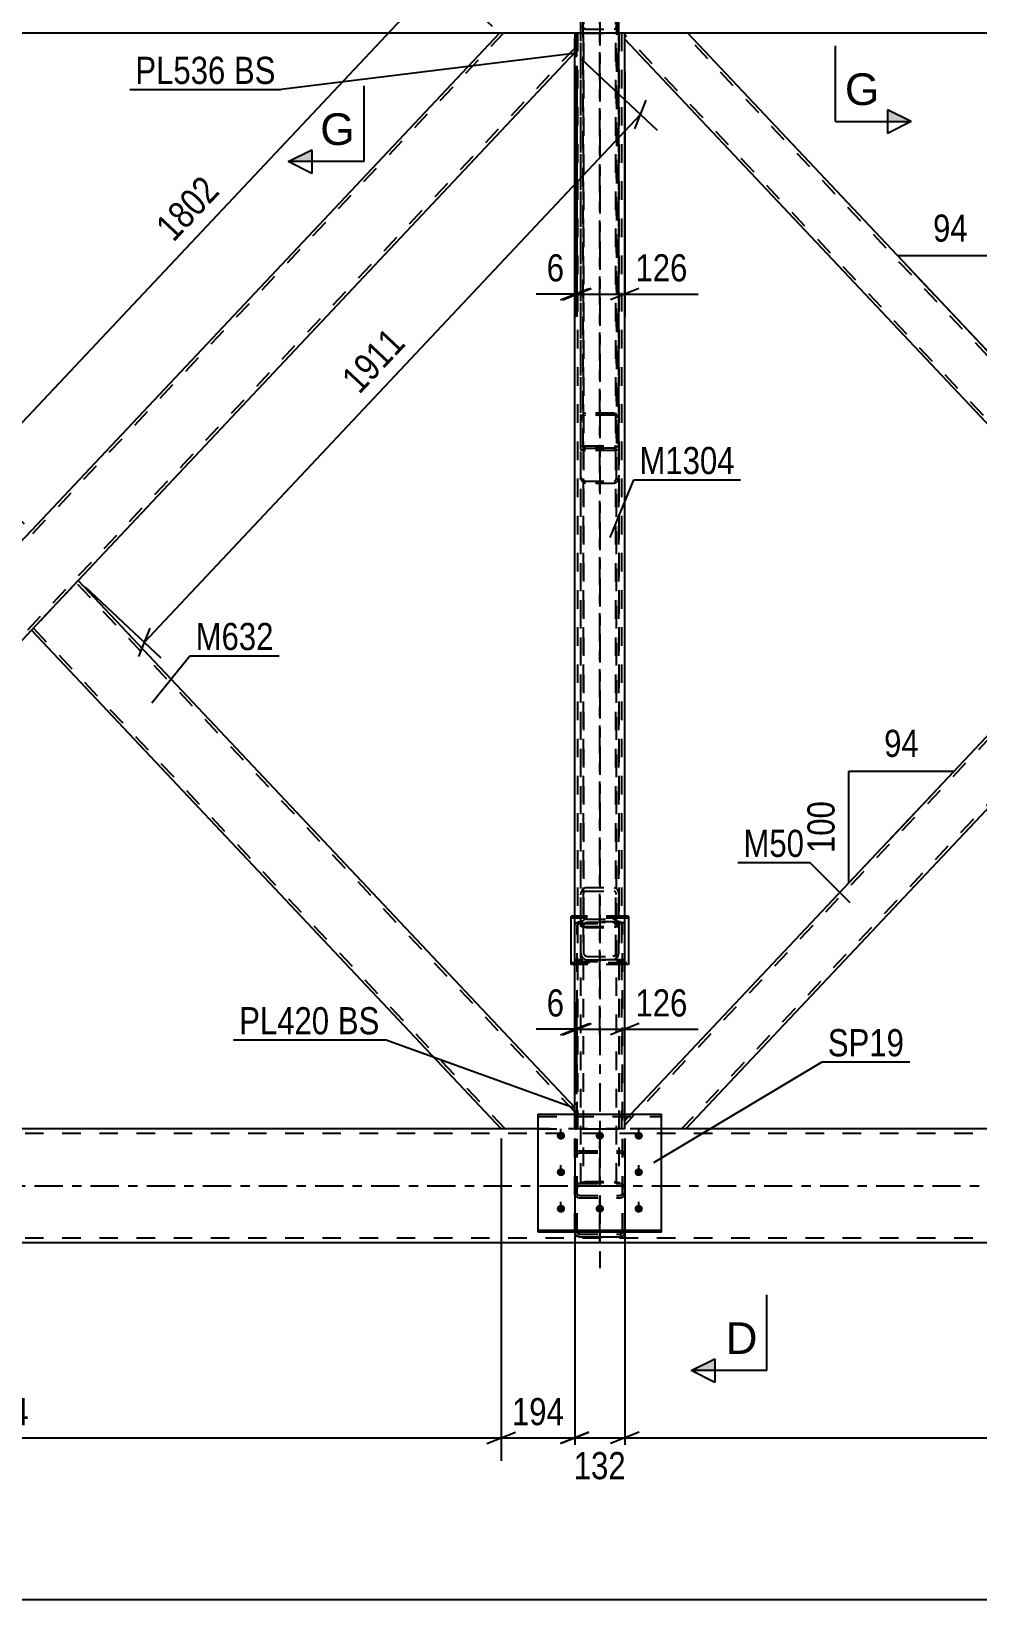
# Model space of a CAD drawing. Header units: millimetres. Extents: x -136 to 1053, y -541 to 300.
# Drawn here: x 83.3 to 183.1, y -171.3 to -5.8 of the extents above; entities that cross this region are included whole.
import ezdxf

# ---------------------------------------------------------------- set-up
doc = ezdxf.new("R2010")
doc.units = ezdxf.units.MM
doc.linetypes.add('DXK_LINE_DOT2', pattern=[3.9198, 1.9599, -1.9599])
doc.linetypes.add('DXK_LINE_DOT3', pattern=[5.9187, 2.979, -0.9799, 0.9799, -0.9799])
doc.styles.add('Arial', font='arial.ttf', dxfattribs={"height": 0.2})
doc.styles.add('Arial Narrow', font='ARIALN.TTF', dxfattribs={"height": 0.2})

# ---------------------------------------------------------------- blocks, each defined once
blk = doc.blocks.new('Part-335479020-4034 - 3964')
at = {"color": 7, "linetype": 'DXK_LINE_DOT2'}
for p, q in [((254.36, -6), (145.84, -121.2)), ((260.56, -6.19), (151.84, -121.6)), ((260.56, -6), (253.92, -6)), ((203.2, -59.84), (199.57, -63.69)), ((206.83, -63.69), (203.2, -67.54)), ((145.84, -120.74), (146.48, -120.06)), ((145.84, -121.6), (145.84, -120.74)), ((152.28, -121.6), (145.84, -121.6))]:
    blk.add_line(p, q, dxfattribs=at)
at = {"color": 2, "linetype": 'Continuous'}
for p, q in [((253.92, -6), (203.2, -59.84)), ((260.56, -6.65), (260.56, -6)), ((260.56, -6.65), (206.83, -63.69)), ((199.57, -63.69), (146.48, -120.06)), ((203.2, -67.54), (152.28, -121.6))]:
    blk.add_line(p, q, dxfattribs=at)
blk = doc.blocks.new('Part-335479020-4039 - 3964')
at = {"color": 7, "linetype": 'DXK_LINE_DOT2'}
for p, q in [((145.84, -6), (140.56, -6)), ((140.56, -8.46), (140.56, -6)), ((140.88, -121.6), (140.88, -6)), ((145.52, -121.6), (145.52, -6)), ((145.84, -6.65), (145.84, -6)), ((140.56, -121.6), (140.56, -118.94)), ((145.84, -121.6), (145.84, -120.06)), ((145.84, -121.6), (140.56, -121.6))]:
    blk.add_line(p, q, dxfattribs=at)
at = {"color": 2, "linetype": 'Continuous'}
for p, q in [((145.84, -120.06), (145.84, -6.65)), ((140.56, -118.94), (140.56, -8.46))]:
    blk.add_line(p, q, dxfattribs=at)
blk = doc.blocks.new('Part-335479020-4019 - 3964')
at = {"color": 2, "linetype": 'Continuous'}
for p, q in [((145.84, -6.65), (145.84, -6)), ((203.2, -59.84), (152.48, -6)), ((199.57, -63.69), (145.84, -6.65)), ((202.76, -60.31), (199.57, -63.69)), ((203.2, -59.84), (202.76, -60.31))]:
    blk.add_line(p, q, dxfattribs=at)
at = {"color": 7, "linetype": 'DXK_LINE_DOT2'}
for p, q in [((152.48, -6), (145.84, -6)), ((199.79, -63.46), (145.84, -6.19)), ((202.98, -60.08), (152.04, -6)), ((203.17, -59.88), (202.76, -60.31)), ((199.79, -63.46), (199.81, -63.44))]:
    blk.add_line(p, q, dxfattribs=at)
blk = doc.blocks.new('Part-335479020-4455 - 3964')
at = {"color": 7, "linetype": 'DXK_LINE_DOT3'}
blk.add_line((143.21, 37.11), (143.21, -136.29), dxfattribs=at)
at = {"color": 7, "linetype": 'DXK_LINE_DOT2'}
for p, q in [((141.21, -127.17), (141.21, 29.31)), ((141.45, 29.31), (141.45, -127.17)), ((144.97, -127.17), (144.97, 29.31)), ((145.21, 29.31), (145.21, -127.17)), ((141.21, -121.66), (141.25, -121.63)), ((141.25, -121.63), (141.33, -121.6)), ((141.33, -121.6), (145.09, -121.6)), ((141.47, -121.64), (141.45, -121.66)), ((141.52, -121.63), (141.47, -121.64)), ((141.6, -121.62), (141.52, -121.63)), ((141.69, -121.61), (141.6, -121.62)), ((144.73, -121.61), (141.69, -121.61)), ((144.82, -121.62), (144.73, -121.61)), ((144.9, -121.63), (144.82, -121.62)), ((144.95, -121.64), (144.9, -121.63)), ((144.97, -121.66), (144.95, -121.64)), ((145.09, -121.6), (145.17, -121.63)), ((145.21, -121.66), (145.17, -121.63)), ((141.21, -127.17), (141.23, -127.35)), ((141.23, -127.35), (141.25, -127.3)), ((141.23, -127.35), (141.47, -127.35)), ((141.25, -127.3), (141.35, -127.23)), ((141.35, -127.23), (141.51, -127.17)), ((141.45, -127.17), (141.47, -127.35)), ((141.52, -127.31), (141.47, -127.35)), ((141.47, -127.35), (141.47, -127.35)), ((141.51, -127.17), (141.69, -127.16)), ((141.6, -127.28), (141.52, -127.31)), ((141.69, -127.27), (141.6, -127.28)), ((141.69, -127.16), (144.73, -127.16)), ((141.69, -127.27), (144.73, -127.27)), ((144.73, -127.16), (144.91, -127.17)), ((144.82, -127.28), (144.73, -127.27)), ((144.9, -127.31), (144.82, -127.28)), ((144.95, -127.35), (144.9, -127.31)), ((144.91, -127.17), (145.07, -127.23)), ((144.97, -127.17), (144.95, -127.35)), ((144.95, -127.35), (145.19, -127.35)), ((144.95, -127.35), (144.95, -127.35)), ((145.07, -127.23), (145.17, -127.3)), ((145.17, -127.3), (145.19, -127.35)), ((145.21, -127.17), (145.19, -127.35))]:
    blk.add_line(p, q, dxfattribs=at)
blk = doc.blocks.new('Part-335479020-4069 - 3964')
at = {"color": 7, "linetype": 'DXK_LINE_DOT2'}
for p, q in [((133.06, -6), (25.84, -120.01)), ((132.62, -6), (132.64, -6)), ((132.64, -6), (132.62, -6)), ((140.56, -6), (140.56, -8.06)), ((140.56, -7.59), (33.35, -121.6)), ((83.25, -58.49), (78.31, -63.75)), ((88.19, -63.75), (83.25, -69)), ((25.84, -121.6), (25.84, -119.54)), ((33.24, -121.6), (32.91, -121.6)), ((33.53, -121.6), (33.35, -121.6)), ((33.76, -121.6), (33.78, -121.6)), ((33.78, -121.6), (33.76, -121.6))]:
    blk.add_line(p, q, dxfattribs=at)
at = {"color": 2, "linetype": 'Continuous'}
for p, q in [((132.62, -6), (83.25, -58.49)), ((140.56, -6), (132.64, -6)), ((140.56, -8.06), (88.19, -63.75)), ((78.31, -63.75), (25.84, -119.54)), ((83.25, -69), (33.78, -121.6)), ((32.91, -121.6), (25.84, -121.6)), ((33.53, -121.6), (32.91, -121.6)), ((33.76, -121.6), (33.53, -121.6))]:
    blk.add_line(p, q, dxfattribs=at)
blk = doc.blocks.new('Part-335479020-4194 - 3964')
at = {"color": 2, "linetype": 'Continuous'}
for p, q in [((83.25, -69), (88.19, -63.75)), ((140.56, -119.34), (88.19, -63.75)), ((83.25, -69), (132.8, -121.6)), ((136.71, -121.6), (132.82, -121.6))]:
    blk.add_line(p, q, dxfattribs=at)
at = {"color": 7, "linetype": 'DXK_LINE_DOT2'}
for p, q in [((140.56, -119.8), (87.97, -63.98)), ((83.47, -68.77), (83.49, -68.75)), ((133.24, -121.6), (83.47, -68.77)), ((140.56, -121.6), (140.56, -119.34)), ((132.8, -121.6), (132.82, -121.6)), ((132.82, -121.6), (132.8, -121.6)), ((136.71, -121.6), (140.56, -121.6))]:
    blk.add_line(p, q, dxfattribs=at)
blk = doc.blocks.new('Part-335479020-4228 - 3964')
at = {"color": 7, "linetype": 'DXK_LINE_DOT2'}
for p, q in [((140.71, -124.04), (140.61, -124.18)), ((140.87, -123.94), (140.71, -124.04)), ((141.05, -123.91), (140.87, -123.94)), ((141.05, -123.91), (145.37, -123.91)), ((145.55, -123.94), (145.37, -123.91)), ((145.71, -124.04), (145.55, -123.94)), ((145.81, -124.18), (145.71, -124.04)), ((140.61, -124.18), (140.57, -124.36)), ((140.57, -132.46), (140.57, -124.36)), ((140.81, -124.36), (140.83, -124.27)), ((140.81, -132.46), (140.81, -124.36)), ((140.83, -124.27), (140.88, -124.2)), ((140.88, -124.2), (140.96, -124.15)), ((140.96, -124.15), (141.05, -124.13)), ((141.05, -124.13), (145.37, -124.13)), ((145.37, -124.13), (145.46, -124.15)), ((145.46, -124.15), (145.54, -124.2)), ((145.54, -124.2), (145.59, -124.27)), ((145.59, -124.27), (145.61, -124.36)), ((145.61, -132.46), (145.61, -124.36)), ((145.85, -124.36), (145.81, -124.18)), ((145.85, -132.46), (145.85, -124.36)), ((140.87, -127.39), (141.05, -127.35)), ((141.05, -127.35), (145.37, -127.35)), ((145.37, -127.35), (145.55, -127.39)), ((140.57, -127.86), (140.61, -127.67)), ((140.57, -128.42), (140.61, -128.59)), ((140.61, -128.59), (140.71, -128.74)), ((140.71, -128.74), (140.87, -128.83)), ((140.83, -127.77), (140.81, -127.86)), ((140.83, -128.5), (140.81, -128.42)), ((140.88, -127.68), (140.83, -127.77)), ((140.88, -128.58), (140.83, -128.5)), ((140.87, -128.83), (141.05, -128.87)), ((140.96, -127.63), (140.88, -127.68)), ((140.96, -128.63), (140.88, -128.58)), ((141.05, -127.61), (140.96, -127.63)), ((141.05, -128.64), (140.96, -128.63)), ((141.05, -127.61), (145.37, -127.61)), ((141.05, -128.64), (145.37, -128.64)), ((141.05, -128.87), (145.37, -128.87)), ((145.46, -127.63), (145.37, -127.61)), ((145.46, -128.63), (145.37, -128.64)), ((145.37, -128.87), (145.55, -128.83)), ((145.54, -127.68), (145.46, -127.63)), ((145.54, -128.58), (145.46, -128.63)), ((145.59, -127.77), (145.54, -127.68)), ((145.59, -128.5), (145.54, -128.58)), ((145.55, -128.83), (145.71, -128.74)), ((145.61, -127.86), (145.59, -127.77)), ((145.61, -128.42), (145.59, -128.5)), ((145.71, -128.74), (145.81, -128.59)), ((145.81, -127.67), (145.85, -127.86)), ((145.81, -128.59), (145.85, -128.42)), ((140.58, -132.5), (140.57, -132.46)), ((140.81, -132.46), (140.83, -132.56)), ((140.83, -132.56), (140.88, -132.64)), ((140.88, -132.64), (140.96, -132.7)), ((140.96, -132.7), (141.05, -132.72)), ((141.05, -132.72), (145.37, -132.72)), ((145.37, -132.72), (145.46, -132.7)), ((145.46, -132.7), (145.54, -132.64)), ((145.54, -132.64), (145.59, -132.56)), ((145.59, -132.56), (145.61, -132.46)), ((145.85, -132.46), (145.84, -132.5))]:
    blk.add_line(p, q, dxfattribs=at)
at = {"color": 7, "linetype": 'DXK_LINE_DOT3'}
blk.add_line((143.21, -133.58), (143.21, -122.97), dxfattribs=at)
at = {"color": 2, "linetype": 'Continuous'}
for p, q in [((140.61, -132.66), (140.58, -132.5)), ((141.05, -132.97), (140.87, -132.93)), ((141.05, -132.97), (145.37, -132.97)), ((145.55, -132.93), (145.37, -132.97)), ((145.84, -132.5), (145.81, -132.66))]:
    blk.add_line(p, q, dxfattribs=at)
at = {"color": 7, "linetype": 'DXK_LINE_DOT2'}
for centre, start, end in [((141.07, -127.84), 114.32, 159.2417), ((145.35, -127.84), 20.7583, 65.68)]:
    blk.add_arc(centre, 0.496, start, end, dxfattribs=at)
at = {"color": 2, "linetype": 'Continuous'}
for centre, start, end in [((141.07, -132.48), 200.7583, 245.68), ((145.35, -132.48), 294.32, 339.2417)]:
    blk.add_arc(centre, 0.496, start, end, dxfattribs=at)
blk = doc.blocks.new('Part-335479020-4246 - 3964')
at = {"color": 7, "linetype": 'DXK_LINE_DOT2'}
for p, q in [((140.57, -100.13), (140.61, -99.99)), ((140.57, -132.46), (140.57, -100.13)), ((140.61, -99.99), (140.71, -99.86)), ((140.71, -99.86), (140.87, -99.78)), ((140.83, -100.06), (140.81, -100.13)), ((140.81, -132.46), (140.81, -100.13)), ((140.88, -100), (140.83, -100.06)), ((140.87, -99.78), (140.9, -99.77)), ((140.96, -99.96), (140.88, -100)), ((140.9, -99.77), (141.05, -99.75)), ((141.05, -99.94), (140.96, -99.96)), ((145.37, -99.75), (141.05, -99.75)), ((141.05, -99.94), (145.37, -99.94)), ((145.37, -99.75), (145.55, -99.78)), ((145.46, -99.96), (145.37, -99.94)), ((145.54, -100), (145.46, -99.96)), ((145.59, -100.06), (145.54, -100)), ((145.55, -99.78), (145.71, -99.86)), ((145.61, -100.13), (145.59, -100.06)), ((145.61, -132.46), (145.61, -100.13)), ((145.79, -99.96), (145.71, -99.86)), ((145.81, -99.99), (145.79, -99.96)), ((145.84, -100.09), (145.81, -99.99)), ((140.61, -103.71), (140.57, -103.57)), ((140.71, -103.84), (140.61, -103.71)), ((140.87, -103.92), (140.71, -103.84)), ((140.81, -103.57), (140.83, -103.64)), ((140.83, -103.64), (140.88, -103.7)), ((141.05, -103.95), (140.87, -103.92)), ((140.88, -103.7), (140.96, -103.74)), ((140.96, -103.74), (141.05, -103.76)), ((145.37, -103.76), (141.05, -103.76)), ((141.05, -103.95), (145.37, -103.95)), ((145.37, -103.76), (145.46, -103.74)), ((145.55, -103.92), (145.37, -103.95)), ((145.46, -103.74), (145.54, -103.7)), ((145.54, -103.7), (145.59, -103.64)), ((145.71, -103.84), (145.55, -103.92)), ((145.59, -103.64), (145.61, -103.57)), ((145.81, -103.71), (145.71, -103.84)), ((145.85, -103.57), (145.81, -103.71)), ((145.85, -121.23), (145.85, -120.06)), ((145.85, -132.46), (145.85, -120.06)), ((140.96, -127.37), (140.87, -127.39)), ((141.05, -127.35), (140.96, -127.37)), ((141.05, -127.35), (145.37, -127.35)), ((145.54, -127.39), (145.37, -127.35)), ((140.61, -127.67), (140.57, -127.86)), ((140.81, -127.86), (140.83, -127.77)), ((140.83, -127.77), (140.88, -127.68)), ((140.88, -127.68), (140.96, -127.63)), ((140.96, -127.63), (141.05, -127.61)), ((141.05, -127.61), (145.37, -127.61)), ((145.37, -127.61), (145.46, -127.63)), ((145.46, -127.63), (145.54, -127.68)), ((145.55, -127.39), (145.54, -127.39)), ((145.54, -127.68), (145.59, -127.77)), ((145.59, -127.77), (145.61, -127.86)), ((145.85, -127.86), (145.81, -127.67)), ((140.57, -132.46), (140.61, -132.66)), ((140.83, -132.56), (140.81, -132.46)), ((140.88, -132.64), (140.83, -132.56)), ((140.87, -132.93), (141.05, -132.97)), ((140.96, -132.7), (140.88, -132.64)), ((141.05, -132.72), (140.96, -132.7)), ((141.05, -132.72), (145.37, -132.72)), ((141.05, -132.97), (145.37, -132.97)), ((145.46, -132.7), (145.37, -132.72)), ((145.37, -132.97), (145.55, -132.93)), ((145.54, -132.64), (145.46, -132.7)), ((145.59, -132.56), (145.54, -132.64)), ((145.61, -132.46), (145.59, -132.56)), ((145.81, -132.66), (145.85, -132.46))]:
    blk.add_line(p, q, dxfattribs=at)
at = {"color": 2, "linetype": 'Continuous'}
for p, q in [((145.85, -100.13), (145.84, -100.09)), ((145.85, -120.06), (145.85, -100.13))]:
    blk.add_line(p, q, dxfattribs=at)
at = {"color": 7, "linetype": 'DXK_LINE_DOT2'}
for centre, start, end in [((141.07, -127.84), 114.32, 159.2417), ((145.35, -127.84), 20.7583, 65.68), ((141.07, -132.48), 200.7583, 245.68), ((145.35, -132.48), 294.32, 339.2417)]:
    blk.add_arc(centre, 0.496, start, end, dxfattribs=at)
blk = doc.blocks.new('Part-335479020-4304 - 3964')
at = {"color": 2, "linetype": 'Continuous'}
for p, q in [((132.64, -6), (33.78, -6)), ((637.7, -6), (140.8, -6))]:
    blk.add_line(p, q, dxfattribs=at)
at = {"color": 7, "linetype": 'DXK_LINE_DOT2'}
blk.add_line((140.8, -6), (132.64, -6), dxfattribs=at)
blk = doc.blocks.new('Part-335479020-4309 - 3964')
at = {"color": 7, "linetype": 'DXK_LINE_DOT2'}
for p, q in [((590.2, -122.08), (12.56, -122.08)), ((149.71, -121.6), (132.82, -121.6)), ((590.2, -133.12), (12.56, -133.12))]:
    blk.add_line(p, q, dxfattribs=at)
at = {"color": 2, "linetype": 'Continuous'}
for p, q in [((132.82, -121.6), (33.76, -121.6)), ((376.71, -121.6), (149.71, -121.6)), ((585.4, -133.6), (12.56, -133.6))]:
    blk.add_line(p, q, dxfattribs=at)
at = {"color": 7, "linetype": 'DXK_LINE_DOT3'}
blk.add_line((12.56, -127.6), (590.2, -127.6), dxfattribs=at)
blk = doc.blocks.new('Part-335479020-4324 - 3964')
at = {"color": 7, "linetype": 'DXK_LINE_DOT2'}
for p, q in [((140.56, -121.6), (140.56, -118.94)), ((140.8, -118.94), (140.56, -118.94)), ((140.8, -121.6), (140.8, -118.94)), ((140.8, -121.6), (140.56, -121.6))]:
    blk.add_line(p, q, dxfattribs=at)
blk = doc.blocks.new('Part-335479020-4329 - 3964')
at = {"color": 2, "linetype": 'Continuous'}
for p, q in [((140.56, -118.94), (140.8, -118.94)), ((140.56, -120.06), (140.56, -118.94)), ((140.8, -118.94), (140.8, -120.06))]:
    blk.add_line(p, q, dxfattribs=at)
at = {"color": 7, "linetype": 'DXK_LINE_DOT2'}
for p, q in [((140.56, -121.6), (140.56, -120.06)), ((140.8, -121.6), (140.8, -120.06)), ((140.56, -121.6), (140.8, -121.6))]:
    blk.add_line(p, q, dxfattribs=at)
blk = doc.blocks.new('Part-335479020-4334 - 3964')
at = {"color": 7, "linetype": 'DXK_LINE_DOT2'}
for p, q in [((140.56, -6), (140.8, -6)), ((140.56, -6), (140.56, -8.46)), ((140.8, -6), (140.8, -8.46)), ((140.56, -8.46), (140.8, -8.46))]:
    blk.add_line(p, q, dxfattribs=at)
blk = doc.blocks.new('Part-335479020-4345 - 3964')
at = {"color": 2, "linetype": 'Continuous'}
for p, q in [((140.17, -104.27), (140.17, -99.16)), ((140.56, -99.16), (140.17, -99.16)), ((146.25, -99.16), (145.84, -99.16)), ((146.25, -99.16), (146.25, -104.27)), ((140.56, -99.38), (140.17, -99.38)), ((146.25, -99.38), (145.84, -99.38)), ((140.56, -104.27), (140.17, -104.27)), ((146.25, -104.27), (145.85, -104.27))]:
    blk.add_line(p, q, dxfattribs=at)
at = {"color": 7, "linetype": 'DXK_LINE_DOT2'}
for p, q in [((145.84, -99.16), (140.56, -99.16)), ((145.84, -99.38), (140.56, -99.38)), ((140.17, -104.05), (146.25, -104.05)), ((145.85, -104.27), (140.56, -104.27))]:
    blk.add_line(p, q, dxfattribs=at)
blk = doc.blocks.new('Part-335479020-4350 - 3964')
at = {"color": 2, "linetype": 'Continuous'}
for p, q in [((136.71, -120.06), (149.71, -120.06)), ((136.71, -132.5), (136.71, -120.06)), ((149.71, -132.5), (149.71, -120.06)), ((136.71, -132.28), (149.71, -132.28)), ((149.71, -132.5), (136.71, -132.5))]:
    blk.add_line(p, q, dxfattribs=at)
at = {"color": 7, "linetype": 'DXK_LINE_DOT2'}
blk.add_line((136.71, -120.28), (149.71, -120.28), dxfattribs=at)
blk = doc.blocks.new('Part-335479020-4361 - 3964')
at = {"color": 2, "linetype": 'Continuous'}
for p, q in [((140.8, -6), (140.56, -6)), ((140.56, -6), (140.56, -8.46)), ((140.8, -8.46), (140.8, -6)), ((140.56, -8.46), (140.8, -8.46))]:
    blk.add_line(p, q, dxfattribs=at)
blk = doc.blocks.new('Bolt-335479020-4441 - 3964')
at = {"linetype": 'Continuous'}
for points in [[(139.11, -122.73), (139.02, -122.72), (138.93, -122.69), (138.85, -122.65), (138.78, -122.59), (138.73, -122.52), (138.69, -122.44), (138.67, -122.36), (138.67, -122.27), (138.69, -122.19), (138.73, -122.11), (138.78, -122.04), (138.85, -121.98), (138.93, -121.94), (139.02, -121.91), (139.11, -121.9), (139.2, -121.91), (139.29, -121.94), (139.37, -121.98), (139.44, -122.04), (139.49, -122.11), (139.53, -122.19), (139.55, -122.27), (139.55, -122.36), (139.53, -122.44), (139.49, -122.52), (139.44, -122.59), (139.37, -122.65), (139.29, -122.69), (139.2, -122.72)], [(143.21, -122.73), (143.12, -122.72), (143.03, -122.69), (142.95, -122.65), (142.88, -122.59), (142.83, -122.52), (142.79, -122.44), (142.77, -122.36), (142.77, -122.27), (142.79, -122.19), (142.83, -122.11), (142.88, -122.04), (142.95, -121.98), (143.03, -121.94), (143.12, -121.91), (143.21, -121.9), (143.3, -121.91), (143.39, -121.94), (143.47, -121.98), (143.54, -122.04), (143.59, -122.11), (143.63, -122.19), (143.65, -122.27), (143.65, -122.36), (143.63, -122.44), (143.59, -122.52), (143.54, -122.59), (143.47, -122.65), (143.39, -122.69), (143.3, -122.72)], [(147.31, -122.73), (147.22, -122.72), (147.13, -122.69), (147.05, -122.65), (146.98, -122.59), (146.93, -122.52), (146.89, -122.44), (146.87, -122.36), (146.87, -122.27), (146.89, -122.19), (146.93, -122.11), (146.98, -122.04), (147.05, -121.98), (147.13, -121.94), (147.22, -121.91), (147.31, -121.9), (147.4, -121.91), (147.49, -121.94), (147.57, -121.98), (147.64, -122.04), (147.69, -122.11), (147.73, -122.19), (147.75, -122.27), (147.75, -122.36), (147.73, -122.44), (147.69, -122.52), (147.64, -122.59), (147.57, -122.65), (147.49, -122.69), (147.4, -122.72)], [(139.11, -126.58), (139.02, -126.57), (138.93, -126.55), (138.85, -126.5), (138.78, -126.44), (138.73, -126.37), (138.69, -126.3), (138.67, -126.21), (138.67, -126.13), (138.69, -126.04), (138.73, -125.96), (138.78, -125.89), (138.85, -125.83), (138.93, -125.79), (139.02, -125.76), (139.11, -125.75), (139.2, -125.76), (139.29, -125.79), (139.37, -125.83), (139.44, -125.89), (139.49, -125.96), (139.53, -126.04), (139.55, -126.13), (139.55, -126.21), (139.53, -126.3), (139.49, -126.37), (139.44, -126.44), (139.37, -126.5), (139.29, -126.55), (139.2, -126.57)], [(147.31, -126.58), (147.22, -126.57), (147.13, -126.55), (147.05, -126.5), (146.98, -126.44), (146.93, -126.37), (146.89, -126.3), (146.87, -126.21), (146.87, -126.13), (146.89, -126.04), (146.93, -125.96), (146.98, -125.89), (147.05, -125.83), (147.13, -125.79), (147.22, -125.76), (147.31, -125.75), (147.4, -125.76), (147.49, -125.79), (147.57, -125.83), (147.64, -125.89), (147.69, -125.96), (147.73, -126.04), (147.75, -126.13), (147.75, -126.21), (147.73, -126.3), (147.69, -126.37), (147.64, -126.44), (147.57, -126.5), (147.49, -126.55), (147.4, -126.57)], [(139.11, -130.43), (139.02, -130.43), (138.93, -130.4), (138.85, -130.36), (138.78, -130.3), (138.73, -130.23), (138.69, -130.15), (138.67, -130.06), (138.67, -129.98), (138.69, -129.89), (138.73, -129.81), (138.78, -129.74), (138.85, -129.69), (138.93, -129.64), (139.02, -129.62), (139.11, -129.61), (139.2, -129.62), (139.29, -129.64), (139.37, -129.69), (139.44, -129.74), (139.49, -129.81), (139.53, -129.89), (139.55, -129.98), (139.55, -130.06), (139.53, -130.15), (139.49, -130.23), (139.44, -130.3), (139.37, -130.36), (139.29, -130.4), (139.2, -130.43)], [(143.21, -130.43), (143.12, -130.43), (143.03, -130.4), (142.95, -130.36), (142.88, -130.3), (142.83, -130.23), (142.79, -130.15), (142.77, -130.06), (142.77, -129.98), (142.79, -129.89), (142.83, -129.81), (142.88, -129.74), (142.95, -129.69), (143.03, -129.64), (143.12, -129.62), (143.21, -129.61), (143.3, -129.62), (143.39, -129.64), (143.47, -129.69), (143.54, -129.74), (143.59, -129.81), (143.63, -129.89), (143.65, -129.98), (143.65, -130.06), (143.63, -130.15), (143.59, -130.23), (143.54, -130.3), (143.47, -130.36), (143.39, -130.4), (143.3, -130.43)], [(147.31, -130.43), (147.22, -130.43), (147.13, -130.4), (147.05, -130.36), (146.98, -130.3), (146.93, -130.23), (146.89, -130.15), (146.87, -130.06), (146.87, -129.98), (146.89, -129.89), (146.93, -129.81), (146.98, -129.74), (147.05, -129.69), (147.13, -129.64), (147.22, -129.62), (147.31, -129.61), (147.4, -129.62), (147.49, -129.64), (147.57, -129.69), (147.64, -129.74), (147.69, -129.81), (147.73, -129.89), (147.75, -129.98), (147.75, -130.06), (147.73, -130.15), (147.69, -130.23), (147.64, -130.3), (147.57, -130.36), (147.49, -130.4), (147.4, -130.43)]]:
    blk.add_hatch(color=1, dxfattribs=at).paths.add_polyline_path(points)
at = {"color": 1, "linetype": 'Continuous'}
for p, q in [((139.11, -122.71), (139.11, -121.58)), ((143.21, -122.71), (143.21, -121.58)), ((147.31, -122.71), (147.31, -121.58)), ((139.11, -126.56), (139.11, -125.43)), ((147.31, -126.56), (147.31, -125.43)), ((139.11, -130.42), (139.11, -129.28)), ((143.21, -130.42), (143.21, -129.28)), ((147.31, -130.42), (147.31, -129.28))]:
    blk.add_line(p, q, dxfattribs=at)
blk = doc.blocks.new('Part-335479020-4454 - 3964')
at = {"color": 7, "linetype": 'DXK_LINE_DOT3'}
blk.add_line((143.21, -111.61), (143.21, 42.16), dxfattribs=at)
at = {"color": 7, "linetype": 'DXK_LINE_DOT2'}
for p, q in [((141.4, 34.75), (141.26, 34.46)), ((141.6, 34.95), (141.4, 34.75)), ((141.85, 35.02), (141.6, 34.95)), ((141.85, 35.02), (144.57, 35.02)), ((144.81, 34.95), (144.57, 35.02)), ((145.02, 34.75), (144.81, 34.95)), ((145.16, 34.46), (145.02, 34.75)), ((141.26, 34.46), (141.21, 34.11)), ((141.21, -103.07), (141.21, 34.11)), ((141.53, 34.11), (141.55, 34.28)), ((141.53, -103.07), (141.53, 34.11)), ((141.55, 34.28), (141.62, 34.43)), ((141.62, 34.43), (141.73, 34.53)), ((141.73, 34.53), (141.85, 34.56)), ((141.85, 34.56), (144.57, 34.56)), ((144.57, 34.56), (144.69, 34.53)), ((144.69, 34.53), (144.8, 34.43)), ((144.8, 34.43), (144.87, 34.28)), ((144.87, 34.28), (144.89, 34.11)), ((144.89, -103.07), (144.89, 34.11)), ((145.21, 34.11), (145.16, 34.46)), ((145.21, -103.07), (145.21, 34.11)), ((141.21, 30.22), (141.26, 29.87)), ((141.26, 29.87), (141.4, 29.58)), ((141.55, 30.05), (141.53, 30.22)), ((141.62, 29.9), (141.55, 30.05)), ((141.73, 29.8), (141.62, 29.9)), ((141.85, 29.77), (141.73, 29.8)), ((144.69, 29.8), (144.57, 29.77)), ((144.8, 29.9), (144.69, 29.8)), ((144.87, 30.05), (144.8, 29.9)), ((144.89, 30.22), (144.87, 30.05)), ((145.02, 29.58), (145.16, 29.87)), ((145.16, 29.87), (145.21, 30.22)), ((141.4, 29.58), (141.6, 29.38)), ((141.6, 29.38), (141.85, 29.31)), ((141.85, 29.77), (144.57, 29.77)), ((141.85, 29.31), (144.57, 29.31)), ((144.57, 29.31), (144.81, 29.38)), ((144.81, 29.38), (145.02, 29.58)), ((141.26, -99.88), (141.21, -100.14)), ((141.4, -99.66), (141.26, -99.88)), ((141.6, -99.51), (141.4, -99.66)), ((141.53, -100.14), (141.55, -100.01)), ((141.55, -100.01), (141.62, -99.9)), ((141.85, -99.46), (141.6, -99.51)), ((141.62, -99.9), (141.73, -99.83)), ((141.73, -99.83), (141.85, -99.8)), ((141.85, -99.46), (144.57, -99.46)), ((141.85, -99.8), (144.57, -99.8)), ((144.81, -99.51), (144.57, -99.46)), ((144.57, -99.8), (144.69, -99.83)), ((144.69, -99.83), (144.8, -99.9)), ((144.8, -99.9), (144.87, -100.01)), ((145.02, -99.66), (144.81, -99.51)), ((144.87, -100.01), (144.89, -100.14)), ((145.16, -99.88), (145.02, -99.66)), ((145.21, -100.14), (145.16, -99.88)), ((141.21, -103.07), (141.26, -103.33)), ((141.26, -103.33), (141.4, -103.56)), ((141.4, -103.56), (141.6, -103.7)), ((141.55, -103.2), (141.53, -103.07)), ((141.62, -103.31), (141.55, -103.2)), ((141.6, -103.7), (141.85, -103.76)), ((141.73, -103.39), (141.62, -103.31)), ((141.85, -103.41), (141.73, -103.39)), ((141.85, -103.41), (144.57, -103.41)), ((141.85, -103.76), (144.57, -103.76)), ((144.69, -103.39), (144.57, -103.41)), ((144.57, -103.76), (144.81, -103.7)), ((144.8, -103.31), (144.69, -103.39)), ((144.87, -103.2), (144.8, -103.31)), ((144.81, -103.7), (145.02, -103.56)), ((144.89, -103.07), (144.87, -103.2)), ((145.02, -103.56), (145.16, -103.33)), ((145.16, -103.33), (145.21, -103.07))]:
    blk.add_line(p, q, dxfattribs=at)
blk = doc.blocks.new('Part-335479020-4456 - 3964')
at = {"color": 7, "linetype": 'DXK_LINE_DOT2'}
for p, q in [((141.21, -49.62), (141.25, -49.6)), ((141.21, -100.17), (141.21, -49.62)), ((141.25, -49.6), (141.35, -49.58)), ((141.35, -49.58), (141.51, -49.57)), ((141.51, -49.57), (141.69, -49.56)), ((141.69, -49.56), (144.73, -49.56)), ((144.73, -49.56), (144.91, -49.57)), ((144.91, -49.57), (145.07, -49.58)), ((145.07, -49.58), (145.17, -49.6)), ((145.17, -49.6), (145.21, -49.62)), ((145.21, -49.62), (145.21, -100.17)), ((141.47, -49.89), (141.45, -49.97)), ((141.45, -49.97), (141.45, -100.17)), ((141.51, -49.86), (141.47, -49.89)), ((141.52, -49.84), (141.51, -49.86)), ((141.6, -49.8), (141.52, -49.84)), ((141.69, -49.8), (141.6, -49.8)), ((144.73, -49.8), (141.69, -49.8)), ((144.82, -49.8), (144.73, -49.8)), ((144.9, -49.84), (144.82, -49.8)), ((144.91, -49.86), (144.9, -49.84)), ((144.95, -49.89), (144.91, -49.86)), ((144.97, -49.97), (144.95, -49.89)), ((144.97, -100.17), (144.97, -49.97)), ((141.25, -52.97), (141.21, -52.63)), ((145.21, -52.63), (145.17, -52.97)), ((141.35, -53.26), (141.25, -52.97)), ((141.51, -53.45), (141.35, -53.26)), ((141.47, -53.08), (141.45, -52.98)), ((141.51, -53.16), (141.47, -53.08)), ((141.52, -53.18), (141.51, -53.16)), ((141.69, -53.52), (141.51, -53.45)), ((141.6, -53.25), (141.52, -53.18)), ((141.6, -53.25), (141.69, -53.28)), ((141.69, -53.28), (144.73, -53.28)), ((144.73, -53.52), (141.69, -53.52)), ((144.73, -53.28), (144.82, -53.25)), ((144.91, -53.45), (144.73, -53.52)), ((144.82, -53.25), (144.9, -53.18)), ((144.9, -53.18), (144.91, -53.16)), ((144.91, -53.16), (144.95, -53.08)), ((145.07, -53.26), (144.91, -53.45)), ((144.95, -53.08), (144.97, -52.98)), ((145.17, -52.97), (145.07, -53.26)), ((141.21, -96.92), (141.25, -96.62)), ((141.47, -96.77), (141.45, -96.92)), ((141.51, -96.2), (141.69, -96.14)), ((141.69, -96.53), (141.6, -96.56)), ((141.69, -96.14), (144.73, -96.14)), ((141.69, -96.53), (144.73, -96.53)), ((144.73, -96.14), (144.91, -96.2)), ((144.82, -96.56), (144.73, -96.53)), ((144.97, -96.92), (144.95, -96.77)), ((145.17, -96.62), (145.21, -96.92)), ((141.21, -99.69), (141.45, -99.69)), ((141.25, -100.24), (141.21, -100.17)), ((141.35, -100.29), (141.25, -100.24)), ((141.51, -100.33), (141.35, -100.29)), ((141.45, -100.17), (141.47, -100.2)), ((141.47, -100.2), (141.52, -100.23)), ((141.69, -100.34), (141.51, -100.33)), ((141.52, -100.23), (141.6, -100.25)), ((141.6, -100.25), (141.69, -100.26)), ((141.69, -100.26), (144.73, -100.26)), ((141.69, -100.34), (144.73, -100.34)), ((144.73, -100.26), (144.82, -100.25)), ((144.91, -100.33), (144.73, -100.34)), ((144.82, -100.25), (144.9, -100.23)), ((144.9, -100.23), (144.95, -100.2)), ((145.07, -100.29), (144.91, -100.33)), ((144.95, -100.2), (144.97, -100.17)), ((144.97, -99.69), (145.21, -99.69)), ((145.17, -100.24), (145.07, -100.29)), ((145.21, -100.17), (145.17, -100.24))]:
    blk.add_line(p, q, dxfattribs=at)
for centre, radius, start, end in [((141.94, -96.76), 0.711, 127.9406, 168.6047), ((141.82, -96.84), 0.355, 127.9406, 168.6047), ((144.6, -96.84), 0.355, 11.3953, 52.0594), ((144.48, -96.76), 0.711, 11.3953, 52.0594)]:
    blk.add_arc(centre, radius, start, end, dxfattribs=at)
blk = doc.blocks.new('Part-335479020-4457 - 3964')
at = {"color": 7, "linetype": 'DXK_LINE_DOT2'}
for p, q in [((141.69, 0.47), (141.51, 0.41)), ((141.6, 0.05), (141.69, 0.08)), ((141.69, 0.47), (144.73, 0.47)), ((141.69, 0.08), (144.73, 0.08)), ((144.91, 0.41), (144.73, 0.47)), ((144.73, 0.08), (144.82, 0.05)), ((141.25, -0.01), (141.21, -0.31)), ((141.21, -49.98), (141.21, -0.31)), ((141.45, -0.31), (141.47, -0.16)), ((141.45, -49.63), (141.45, -0.31)), ((144.95, -0.16), (144.97, -0.31)), ((144.97, -0.31), (144.97, -49.63)), ((145.21, -0.31), (145.17, -0.01)), ((145.21, -49.98), (145.21, -0.31)), ((141.21, -5.22), (141.23, -5.41)), ((141.23, -5.41), (141.25, -5.52)), ((141.47, -5.37), (141.45, -5.22)), ((141.51, -5.94), (141.69, -6)), ((141.69, -5.61), (141.6, -5.58)), ((141.69, -5.61), (144.73, -5.61)), ((141.69, -6), (144.73, -6)), ((141.69, -6), (141.69, -6)), ((144.82, -5.58), (144.73, -5.61)), ((144.73, -6), (144.91, -5.94)), ((144.97, -5.22), (144.95, -5.37)), ((145.17, -5.52), (145.19, -5.41)), ((145.19, -5.41), (145.21, -5.22)), ((141.51, -46.15), (141.35, -46.35)), ((141.69, -46.09), (141.51, -46.15)), ((144.73, -46.09), (141.69, -46.09)), ((144.73, -46.09), (144.91, -46.15)), ((144.91, -46.15), (145.07, -46.35)), ((141.25, -46.64), (141.21, -46.98)), ((141.35, -46.35), (141.25, -46.64)), ((141.45, -46.63), (141.47, -46.52)), ((141.47, -46.52), (141.51, -46.45)), ((141.51, -46.45), (141.52, -46.42)), ((141.6, -46.36), (141.52, -46.42)), ((141.69, -46.32), (141.6, -46.36)), ((144.73, -46.32), (141.69, -46.32)), ((144.82, -46.36), (144.73, -46.32)), ((144.9, -46.42), (144.82, -46.36)), ((144.91, -46.45), (144.9, -46.42)), ((144.95, -46.52), (144.91, -46.45)), ((144.97, -46.63), (144.95, -46.52)), ((145.07, -46.35), (145.17, -46.64)), ((145.17, -46.64), (145.21, -46.98)), ((141.25, -50.01), (141.21, -49.98)), ((141.35, -50.02), (141.25, -50.01)), ((141.51, -50.04), (141.35, -50.02)), ((141.45, -49.63), (141.47, -49.71)), ((141.47, -49.71), (141.51, -49.75)), ((141.51, -49.75), (141.52, -49.76)), ((141.69, -50.04), (141.51, -50.04)), ((141.52, -49.76), (141.6, -49.8)), ((141.6, -49.8), (141.69, -49.8)), ((141.69, -49.8), (144.73, -49.8)), ((144.73, -50.04), (141.69, -50.04)), ((144.73, -49.8), (144.82, -49.8)), ((144.91, -50.04), (144.73, -50.04)), ((144.82, -49.8), (144.9, -49.76)), ((144.91, -49.75), (144.9, -49.76)), ((144.95, -49.71), (144.91, -49.75)), ((145.07, -50.02), (144.91, -50.04)), ((144.97, -49.63), (144.95, -49.71)), ((145.17, -50.01), (145.07, -50.02)), ((145.21, -49.98), (145.17, -50.01))]:
    blk.add_line(p, q, dxfattribs=at)
for centre, radius, start, end in [((141.94, -0.15), 0.711, 127.9406, 168.6047), ((141.82, -0.23), 0.355, 127.9406, 168.6047), ((144.6, -0.23), 0.355, 11.3953, 52.0594), ((144.48, -0.15), 0.711, 11.3953, 52.0594), ((141.82, -5.3), 0.355, 191.3953, 232.0594), ((144.6, -5.3), 0.355, 307.9406, 348.6047)]:
    blk.add_arc(centre, radius, start, end, dxfattribs=at)
blk = doc.blocks.new('StraightDimension-335479020-5182 - 3964')
at = {"color": 7, "linetype": 'Continuous'}
for p, q in [((140.8, -9.46), (140.8, -35.95)), ((145.84, -10.06), (145.84, -35.95)), ((139.3, -34.15), (142.3, -32.95)), ((147.34, -32.95), (144.34, -34.15)), ((140.8, -33.55), (145.84, -33.55))]:
    blk.add_line(p, q, dxfattribs=at)
at = {"color": 0}
blk.add_wipeout([(153.05, -32.8), (153.05, -28.6), (146.37, -28.6), (146.37, -32.8)], dxfattribs=at)
at = {"color": 7, "linetype": 'Continuous'}
blk.add_line((145.84, -33.55), (153.57, -33.55), dxfattribs=at)
blk.add_line((145.84, -33.55), (153.57, -33.55), dxfattribs=at)
at = {"color": 3, "style": 'Arial Narrow'}
blk.add_text('126', height=2.863, dxfattribs=at).set_placement((146.97, -32.2))
blk = doc.blocks.new('StraightDimension-335479020-5171 - 3964')
at = {"color": 7, "linetype": 'Continuous'}
for p, q in [((140.56, -9.46), (140.56, -35.95)), ((140.8, -9.46), (140.8, -35.95)), ((139.06, -34.15), (142.06, -32.95)), ((142.3, -32.95), (139.3, -34.15)), ((140.56, -33.55), (140.8, -33.55))]:
    blk.add_line(p, q, dxfattribs=at)
at = {"color": 0}
blk.add_wipeout([(140.04, -32.8), (140.04, -28.6), (137.01, -28.6), (137.01, -32.8)], dxfattribs=at)
at = {"color": 7, "linetype": 'Continuous'}
blk.add_line((140.56, -33.55), (136.48, -33.55), dxfattribs=at)
blk.add_line((140.56, -33.55), (136.48, -33.55), dxfattribs=at)
at = {"color": 3, "style": 'Arial Narrow'}
blk.add_text('6', height=2.86, dxfattribs=at).set_placement((137.61, -32.2))
blk = doc.blocks.new('StraightDimension-335479020-5146 - 3964')
at = {"color": 7, "linetype": 'Continuous'}
for p, q in [((140.8, -117.94), (140.8, -108.24)), ((145.85, -115.79), (145.85, -108.24)), ((139.3, -111.69), (142.3, -110.49)), ((147.35, -110.49), (144.35, -111.69)), ((140.8, -111.09), (145.85, -111.09))]:
    blk.add_line(p, q, dxfattribs=at)
at = {"color": 0}
blk.add_wipeout([(153.06, -110.34), (153.06, -106.14), (146.37, -106.14), (146.37, -110.34)], dxfattribs=at)
at = {"color": 7, "linetype": 'Continuous'}
blk.add_line((145.85, -111.09), (153.58, -111.09), dxfattribs=at)
blk.add_line((145.85, -111.09), (153.58, -111.09), dxfattribs=at)
at = {"color": 3, "style": 'Arial Narrow'}
blk.add_text('126', height=2.863, dxfattribs=at).set_placement((146.97, -109.74))
blk = doc.blocks.new('StraightDimension-335479020-5288 - 3964')
at = {"color": 7, "linetype": 'Continuous'}
for p, q in [((145.85, -122.6), (145.85, -156.6)), ((254.12, -122.6), (254.12, -156.6)), ((147.35, -153.6), (144.35, -154.8)), ((252.62, -154.8), (255.62, -153.6)), ((145.85, -154.2), (254.12, -154.2))]:
    blk.add_line(p, q, dxfattribs=at)
at = {"color": 0}
blk.add_wipeout([(204.24, -153.45), (204.24, -149.25), (195.73, -149.25), (195.73, -153.45)], dxfattribs=at)
at = {"color": 3, "style": 'Arial Narrow'}
blk.add_text('2707', height=2.863, dxfattribs=at).set_placement((196.33, -152.85))
blk = doc.blocks.new('StraightDimension-335479020-5256 - 3964')
at = {"color": 7, "linetype": 'Continuous'}
for p, q in [((132.8, -122.6), (132.8, -156.6)), ((140.56, -122.6), (140.56, -156.6)), ((131.3, -154.8), (134.3, -153.6)), ((142.06, -153.6), (139.06, -154.8)), ((132.8, -154.2), (140.56, -154.2))]:
    blk.add_line(p, q, dxfattribs=at)
at = {"color": 0}
blk.add_wipeout([(140.02, -153.45), (140.02, -149.25), (133.34, -149.25), (133.34, -153.45)], dxfattribs=at)
at = {"color": 3, "style": 'Arial Narrow'}
blk.add_text('194', height=2.863, dxfattribs=at).set_placement((133.94, -152.85))
blk = doc.blocks.new('AngleDimension-335479020-4597 - 3964')
at = {"color": 7, "linetype": 'Continuous'}
for p, q in [((178.58, -33.71), (174.63, -29.51)), ((185.74, -29.51), (174.63, -29.51)), ((185.74, -41.31), (174.63, -29.51)), ((185.74, -41.31), (185.74, -29.51))]:
    blk.add_line(p, q, dxfattribs=at)
at = {"color": 0}
for points in [[(182.61, -28.61), (182.61, -24.41), (177.76, -24.41), (177.76, -28.61)], [(190.84, -32.07), (186.64, -32.07), (186.64, -38.75), (190.84, -38.75)]]:
    blk.add_wipeout(points, dxfattribs=at)
at = {"color": 3, "style": 'Arial Narrow'}
blk.add_text('94', height=2.863, dxfattribs=at).set_placement((178.36, -28.01))
blk.add_text('100', height=2.863, rotation=90.0002, dxfattribs=at).set_placement((190.24, -38.15))
blk = doc.blocks.new('StraightDimension-335479020-4490 - 3964')
at = {"color": 7, "linetype": 'Continuous'}
for p, q in [((131.89, -5.31), (124.32, 1.8)), ((125.81, -1.66), (126.99, 1.35)), ((77.03, -52.65), (126.4, -0.15)), ((82.52, -57.81), (74.95, -50.7)), ((77.62, -51.14), (76.44, -54.15))]:
    blk.add_line(p, q, dxfattribs=at)
at = {"color": 0}
blk.add_wipeout([(104.08, -22.79), (101.02, -19.91), (95.19, -26.11), (98.25, -28.99)], dxfattribs=at)
at = {"color": 3, "style": 'Arial Narrow'}
blk.add_text('1802', height=2.863, rotation=46.7591, dxfattribs=at).set_placement((98.23, -28.14))
blk = doc.blocks.new('AngleDimension-335479020-4611 - 3964')
at = {"color": 7, "linetype": 'Continuous'}
for p, q in [((169.47, -83.86), (180.58, -83.86)), ((169.47, -95.65), (180.58, -83.86)), ((169.47, -95.65), (169.47, -83.86)), ((173.89, -90.96), (180.58, -83.86))]:
    blk.add_line(p, q, dxfattribs=at)
at = {"color": 0}
for points in [[(177.45, -82.96), (177.45, -78.76), (172.6, -78.76), (172.6, -82.96)], [(168.57, -86.41), (164.37, -86.41), (164.37, -93.1), (168.57, -93.1)]]:
    blk.add_wipeout(points, dxfattribs=at)
at = {"color": 3, "style": 'Arial Narrow'}
blk.add_text('94', height=2.863, dxfattribs=at).set_placement((173.2, -82.36))
blk.add_text('100', height=2.863, rotation=90.0002, dxfattribs=at).set_placement((167.97, -92.5))
blk = doc.blocks.new('StraightDimension-335479020-4639 - 3964')
at = {"color": 7, "linetype": 'Continuous'}
blk.add_line((-25, -171.25), (667.95, -171.25), dxfattribs=at)
blk = doc.blocks.new('StraightDimension-335479020-4865 - 3964')
at = {"color": 7, "linetype": 'Continuous'}
for p, q in [((141.29, -8.75), (149.26, -16.24)), ((146.92, -16.1), (148.1, -13.09)), ((95.14, -70.28), (147.51, -14.59)), ((88.92, -64.43), (96.89, -71.92)), ((95.73, -68.77), (94.55, -71.78))]:
    blk.add_line(p, q, dxfattribs=at)
at = {"color": 0}
blk.add_wipeout([(123.69, -38.82), (120.63, -35.94), (114.8, -42.15), (117.86, -45.02)], dxfattribs=at)
at = {"color": 3, "style": 'Arial Narrow'}
blk.add_text('1911', height=2.863, rotation=46.7591, dxfattribs=at).set_placement((117.84, -44.18))
blk = doc.blocks.new('StraightDimension-335479020-5159 - 3964')
at = {"color": 7, "linetype": 'Continuous'}
for p, q in [((140.56, -117.94), (140.56, -108.24)), ((140.8, -117.94), (140.8, -108.24)), ((139.06, -111.69), (142.06, -110.49)), ((142.3, -110.49), (139.3, -111.69)), ((140.56, -111.09), (140.8, -111.09))]:
    blk.add_line(p, q, dxfattribs=at)
at = {"color": 0}
blk.add_wipeout([(140.04, -110.34), (140.04, -106.14), (137.01, -106.14), (137.01, -110.34)], dxfattribs=at)
at = {"color": 7, "linetype": 'Continuous'}
blk.add_line((140.56, -111.09), (136.48, -111.09), dxfattribs=at)
blk.add_line((140.56, -111.09), (136.48, -111.09), dxfattribs=at)
at = {"color": 3, "style": 'Arial Narrow'}
blk.add_text('6', height=2.86, dxfattribs=at).set_placement((137.61, -109.74))
blk = doc.blocks.new('StraightDimension-335479020-5240 - 3964')
at = {"color": 7, "linetype": 'Continuous'}
for p, q in [((25.84, -122.6), (25.84, -156.6)), ((132.8, -122.6), (132.8, -156.6)), ((27.34, -153.6), (24.34, -154.8)), ((131.3, -154.8), (134.3, -153.6)), ((25.84, -154.2), (132.8, -154.2))]:
    blk.add_line(p, q, dxfattribs=at)
at = {"color": 0}
blk.add_wipeout([(83.58, -153.45), (83.58, -149.25), (75.06, -149.25), (75.06, -153.45)], dxfattribs=at)
at = {"color": 3, "style": 'Arial Narrow'}
blk.add_text('2674', height=2.863, dxfattribs=at).set_placement((75.66, -152.85))
blk = doc.blocks.new('StraightDimension-335479020-5272 - 3964')
at = {"color": 7, "linetype": 'Continuous'}
for p, q in [((140.56, -122.6), (140.56, -157.05)), ((145.85, -122.6), (145.85, -157.05)), ((139.06, -154.8), (142.06, -153.6)), ((147.35, -153.6), (144.35, -154.8)), ((140.56, -154.2), (145.85, -154.2))]:
    blk.add_line(p, q, dxfattribs=at)
at = {"color": 0}
blk.add_wipeout([(146.55, -159.15), (146.55, -154.95), (139.86, -154.95), (139.86, -159.15)], dxfattribs=at)
at = {"color": 3, "style": 'Arial Narrow'}
blk.add_text('132', height=2.863, dxfattribs=at).set_placement((140.46, -158.55))
blk = doc.blocks.new('Mark-335479020-4030 - 3964')
at = {"color": 0}
blk.add_wipeout([(164.76, -92.91), (164.76, -89.91), (158.36, -89.91), (158.36, -92.91)], dxfattribs=at)
blk.add_wipeout([(164.76, -92.91), (164.76, -89.91), (158.36, -89.91), (158.36, -92.91)], dxfattribs=at)
at = {"color": 30, "linetype": 'Continuous'}
for p in [(157.76, -93.51), (169.6, -97.75)]:
    blk.add_line(p, (165.36, -93.51), dxfattribs=at)
at = {"color": 3, "style": 'Arial Narrow'}
blk.add_text('M50', height=2.863, dxfattribs=at).set_placement((158.36, -92.91))
blk = doc.blocks.new('Mark-335479020-4035 - 3964')
at = {"color": 0}
blk.add_wipeout([(157.44, -52.53), (157.44, -49.53), (147.39, -49.53), (147.39, -52.53)], dxfattribs=at)
blk.add_wipeout([(157.44, -52.53), (157.44, -49.53), (147.39, -49.53), (147.39, -52.53)], dxfattribs=at)
at = {"color": 30, "linetype": 'Continuous'}
for p, q in [((144.3, -59.21), (146.79, -53.13)), ((146.79, -53.13), (158.04, -53.13))]:
    blk.add_line(p, q, dxfattribs=at)
at = {"color": 3, "style": 'Arial Narrow'}
blk.add_text('M1304', height=2.863, dxfattribs=at).set_placement((147.39, -52.53))
blk = doc.blocks.new('SectionMark-335479020-5509 - 3964')
at = {"linetype": 'Continuous'}
for points in [[(173.56, 19.15), (173.56, 20.4), (176.06, 20.4)], [(173.56, -15.35), (173.56, -14.1), (176.06, -15.35)]]:
    blk.add_hatch(color=6, dxfattribs=at).paths.add_polyline_path(points)
at = {"color": 6, "linetype": 'Continuous'}
for p, q in [((173.56, 19.15), (173.56, 21.65)), ((173.56, 21.65), (176.06, 20.4)), ((168.06, 20.4), (168.06, 12.4)), ((168.06, 20.4), (176.06, 20.4)), ((176.06, 20.4), (173.56, 19.15)), ((168.06, -15.35), (168.06, -7.35)), ((176.06, -15.35), (173.56, -14.1)), ((173.56, -14.1), (173.56, -16.6)), ((168.06, -15.35), (176.06, -15.35)), ((176.06, -15.35), (173.56, -16.6))]:
    blk.add_line(p, q, dxfattribs=at)
at = {"color": 0, "linetype": 'Continuous'}
for points in [[(172.69, 15.15), (172.69, 18.65), (169.06, 18.65), (169.06, 15.15)], [(172.69, -13.6), (172.69, -10.1), (169.06, -10.1), (169.06, -13.6)]]:
    blk.add_wipeout(points, dxfattribs=at)
at = {"color": 3, "linetype": 'Continuous', "style": 'Arial'}
for p in [(169.06, 15.15), (169.06, -13.6)]:
    blk.add_text('G', height=3.34, dxfattribs=at).set_placement(p)
blk = doc.blocks.new('Mark-335479020-4190 - 3964')
at = {"color": 0}
blk.add_wipeout([(108.8, -71.09), (108.8, -68.09), (100.58, -68.09), (100.58, -71.09)], dxfattribs=at)
blk.add_wipeout([(108.8, -71.09), (108.8, -68.09), (100.58, -68.09), (100.58, -71.09)], dxfattribs=at)
at = {"color": 30, "linetype": 'Continuous'}
for p, q in [((95.94, -76.64), (99.98, -71.69)), ((99.98, -71.69), (109.4, -71.69))]:
    blk.add_line(p, q, dxfattribs=at)
at = {"color": 3, "style": 'Arial Narrow'}
blk.add_text('M632', height=2.863, dxfattribs=at).set_placement((100.58, -71.09))
blk = doc.blocks.new('Mark-335479020-4346 - 3964')
at = {"color": 0}
blk.add_wipeout([(175.3, -113.94), (175.3, -110.94), (167.26, -110.94), (167.26, -113.94)], dxfattribs=at)
blk.add_wipeout([(175.3, -113.94), (175.3, -110.94), (167.26, -110.94), (167.26, -113.94)], dxfattribs=at)
at = {"color": 30, "linetype": 'Continuous'}
for p, q in [((148.91, -125.13), (166.66, -114.54)), ((166.66, -114.54), (175.9, -114.54))]:
    blk.add_line(p, q, dxfattribs=at)
at = {"color": 3, "style": 'Arial Narrow'}
blk.add_text('SP19', height=2.863, dxfattribs=at).set_placement((167.26, -113.94))
blk = doc.blocks.new('SectionMark-335479020-5517 - 3964')
at = {"linetype": 'Continuous'}
for points in [[(112.85, 25.73), (112.85, 24.48), (110.35, 25.73)], [(112.85, -18.31), (112.85, -19.56), (110.35, -19.56)]]:
    blk.add_hatch(color=6, dxfattribs=at).paths.add_polyline_path(points)
at = {"color": 6, "linetype": 'Continuous'}
for p, q in [((110.35, 25.73), (112.85, 26.98)), ((112.85, 24.48), (112.85, 26.98)), ((118.35, 25.73), (110.35, 25.73)), ((110.35, 25.73), (112.85, 24.48)), ((118.35, 25.73), (118.35, 17.73)), ((118.35, -19.56), (118.35, -11.56)), ((110.35, -19.56), (112.85, -18.31)), ((118.35, -19.56), (110.35, -19.56)), ((112.85, -20.81), (110.35, -19.56)), ((112.85, -18.31), (112.85, -20.81))]:
    blk.add_line(p, q, dxfattribs=at)
at = {"color": 0, "linetype": 'Continuous'}
for points in [[(117.35, 20.48), (117.35, 23.98), (113.72, 23.98), (113.72, 20.48)], [(117.35, -17.81), (117.35, -14.31), (113.72, -14.31), (113.72, -17.81)]]:
    blk.add_wipeout(points, dxfattribs=at)
at = {"color": 3, "linetype": 'Continuous', "style": 'Arial'}
for p in [(113.72, 20.48), (113.72, -17.81)]:
    blk.add_text('G', height=3.34, dxfattribs=at).set_placement(p)
blk = doc.blocks.new('SectionMark-335479020-5529 - 3964')
at = {"linetype": 'Continuous'}
blk.add_hatch(color=6, dxfattribs=at).paths.add_polyline_path([(155.34, -145.84), (155.34, -147.09), (152.84, -147.09)])
at = {"color": 6, "linetype": 'Continuous'}
for p, q in [((160.84, -147.09), (160.84, -139.09)), ((152.84, -147.09), (155.34, -145.84)), ((160.84, -147.09), (152.84, -147.09)), ((155.34, -148.34), (152.84, -147.09)), ((155.34, -145.84), (155.34, -148.34))]:
    blk.add_line(p, q, dxfattribs=at)
at = {"color": 0, "linetype": 'Continuous'}
blk.add_wipeout([(159.84, -145.34), (159.84, -141.84), (156.47, -141.84), (156.47, -145.34)], dxfattribs=at)
at = {"color": 3, "linetype": 'Continuous', "style": 'Arial'}
blk.add_text('D', height=3.34, dxfattribs=at).set_placement((156.47, -145.34))
blk = doc.blocks.new('MarkSet-335479020-5607 - 3964')
at = {"color": 0}
for points in [[(103.72, -11.37), (103.72, -8.37), (94.22, -8.37), (94.22, -11.37)], [(109.01, -11.37), (109.01, -8.37), (104.62, -8.37), (104.62, -11.37)]]:
    blk.add_wipeout(points, dxfattribs=at)
for points in [[(103.72, -11.37), (103.72, -8.37), (94.22, -8.37), (94.22, -11.37)], [(109.01, -11.37), (109.01, -8.37), (104.62, -8.37), (104.62, -11.37)]]:
    blk.add_wipeout(points, dxfattribs=at)
at = {"color": 30, "linetype": 'Continuous'}
for p in [(140.7, -8.12), (93.62, -11.97)]:
    blk.add_line(p, (109.61, -11.97), dxfattribs=at)
at = {"color": 3, "style": 'Arial Narrow'}
for s, p in [('PL536', (94.22, -11.37)), ('BS', (104.62, -11.37))]:
    blk.add_text(s, height=2.863, dxfattribs=at).set_placement(p)
blk = doc.blocks.new('MarkSet-335479020-5629 - 3964')
at = {"color": 0}
for points in [[(114.68, -111.62), (114.68, -108.62), (105.17, -108.62), (105.17, -111.62)], [(119.96, -111.62), (119.96, -108.62), (115.58, -108.62), (115.58, -111.62)]]:
    blk.add_wipeout(points, dxfattribs=at)
for points in [[(114.68, -111.62), (114.68, -108.62), (105.17, -108.62), (105.17, -111.62)], [(119.96, -111.62), (119.96, -108.62), (115.58, -108.62), (115.58, -111.62)]]:
    blk.add_wipeout(points, dxfattribs=at)
at = {"color": 30, "linetype": 'Continuous'}
for p in [(104.57, -112.22), (140.62, -119.45)]:
    blk.add_line(p, (120.56, -112.22), dxfattribs=at)
at = {"color": 3, "style": 'Arial Narrow'}
for s, p in [('PL420', (105.17, -111.62)), ('BS', (115.58, -111.62))]:
    blk.add_text(s, height=2.863, dxfattribs=at).set_placement(p)

msp = doc.modelspace()

# ---------------------------------------------------------------- block references
for name in ['Part-335479020-4454 - 3964', 'Part-335479020-4455 - 3964', 'Part-335479020-4304 - 3964', 'Part-335479020-4457 - 3964', 'Part-335479020-4069 - 3964', 'Part-335479020-4039 - 3964', 'Part-335479020-4334 - 3964', 'Part-335479020-4361 - 3964', 'Part-335479020-4034 - 3964', 'Part-335479020-4019 - 3964', 'Part-335479020-4456 - 3964', 'Part-335479020-4194 - 3964', 'Part-335479020-4345 - 3964', 'Part-335479020-4246 - 3964', 'Part-335479020-4324 - 3964', 'Part-335479020-4329 - 3964', 'Part-335479020-4350 - 3964', 'Part-335479020-4309 - 3964', 'Bolt-335479020-4441 - 3964', 'Part-335479020-4228 - 3964']:
    msp.add_blockref(name, (0, 0))

# ---------------------------------------------------------------- next in the draw order: block references
for name in ['StraightDimension-335479020-4490 - 3964', 'StraightDimension-335479020-5182 - 3964', 'AngleDimension-335479020-4597 - 3964', 'AngleDimension-335479020-4611 - 3964', 'StraightDimension-335479020-5146 - 3964', 'StraightDimension-335479020-5256 - 3964', 'StraightDimension-335479020-5288 - 3964']:
    msp.add_blockref(name, (0, 0))

# ---------------------------------------------------------------- next in the draw order: block references
msp.add_blockref('StraightDimension-335479020-5171 - 3964', (0, 0))

# ---------------------------------------------------------------- next in the draw order: block references
msp.add_blockref('StraightDimension-335479020-4639 - 3964', (0, 0))

# ---------------------------------------------------------------- next in the draw order: block references
for name in ['SectionMark-335479020-5509 - 3964', 'StraightDimension-335479020-4865 - 3964', 'Mark-335479020-4030 - 3964', 'StraightDimension-335479020-5159 - 3964', 'Mark-335479020-4346 - 3964', 'StraightDimension-335479020-5240 - 3964', 'StraightDimension-335479020-5272 - 3964']:
    msp.add_blockref(name, (0, 0))

# ---------------------------------------------------------------- next in the draw order: block references
for name in ['SectionMark-335479020-5517 - 3964', 'Mark-335479020-4035 - 3964', 'Mark-335479020-4190 - 3964', 'MarkSet-335479020-5629 - 3964']:
    msp.add_blockref(name, (0, 0))

# ---------------------------------------------------------------- next in the draw order: block references
for name in ['SectionMark-335479020-5529 - 3964', 'MarkSet-335479020-5607 - 3964']:
    msp.add_blockref(name, (0, 0))

doc.saveas('drawing.dxf')
